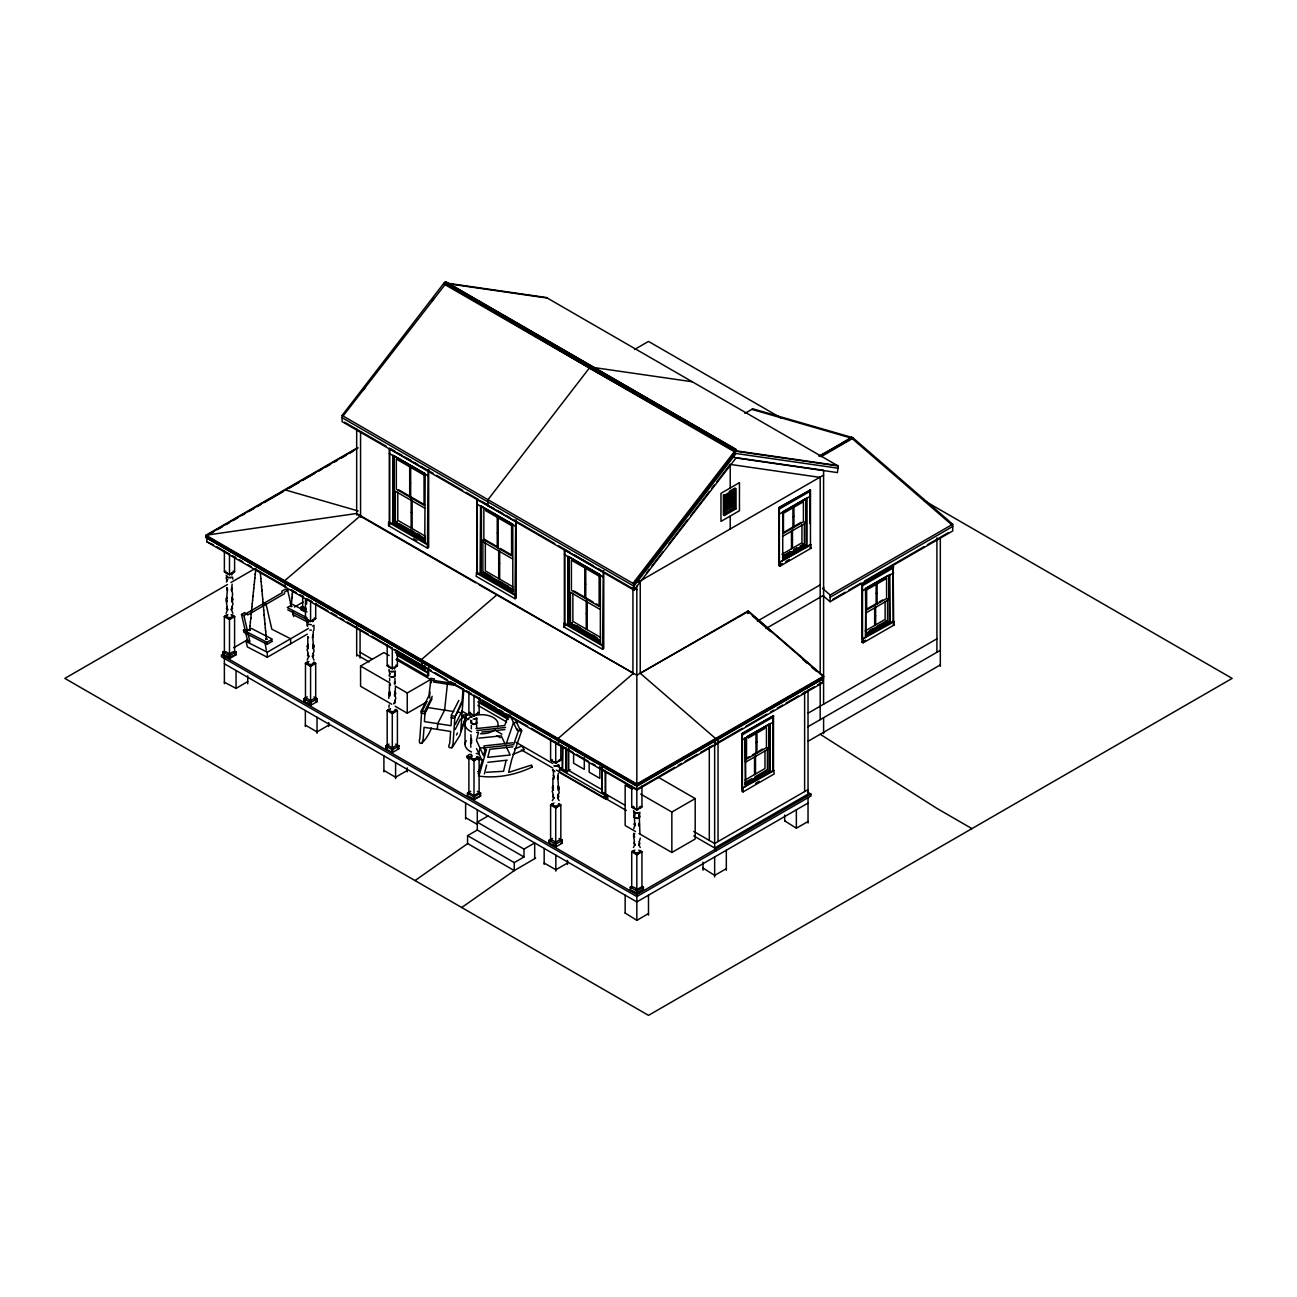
<?xml version="1.0" encoding="UTF-8"?>
<svg xmlns="http://www.w3.org/2000/svg" width="1297" height="1297" viewBox="0 0 1297 1297"><rect width="100%" height="100%" fill="white"/><g stroke="black" fill="none" stroke-linecap="round" stroke-linejoin="round"><path stroke-width="1.5" d="M229.488 658.584C227.445 654.709 232.682 650.251 236.054 651.986L236.054 654.79L229.488 658.584L222.922 654.79L222.922 651.986C226.294 650.251 231.531 654.709 229.488 658.584L229.488 619.561L227.899 618.215M313.874 696.927L317.149 698.824L310.583 702.617L304.017 698.824C307.389 697.073 312.642 701.531 310.583 705.422C308.556 701.531 313.777 697.073 317.149 698.824L317.149 701.628L310.583 705.422L304.017 701.628L304.017 698.824L307.308 696.927M395.585 744.105L398.86 746.002L392.294 749.779L385.728 746.002C389.1 744.251 394.353 748.709 392.294 752.6C390.267 748.709 395.488 744.251 398.86 746.002L398.86 748.807L392.294 752.6L385.728 748.807L385.728 746.002L389.019 744.105M472.432 759.394L474.005 760.739L474.005 799.763L480.571 795.969L480.571 793.164L479.112 792.597L474.005 795.547L474.005 799.763L467.439 795.969L467.439 793.164L470.73 791.267M636.827 889.693L636.827 893.763L630.261 889.985L630.261 887.164C632.417 885.705 637.313 888.299 636.827 890.958L630.261 887.164M455.134 683.762L434.252 680.536L434.382 678.915L431.058 678.396L428.902 695.792L421.201 711.048L421.152 713.107L424.476 713.626L424.962 712.669L424.411 721.602L450.999 725.704L451.534 716.771L451.064 717.727L454.388 718.246L462.121 700.931L463.078 689.112M226.132 600.608L227.153 606.931M421.638 712.15L419.806 739.014A4.604 0.973 -81.2 0 0 419.385 739.89C418.769 751.433 431.334 731.265 431.22 727.925M437.348 729.368L437.705 723.645L444.595 710.14L447.546 682.595M454.858 717.29L453.026 744.154A4.604 0.973 -81.2 0 0 452.604 745.029C453.042 749.277 446.768 748.304 449.281 744.527A4.604 0.973 -81.2 0 1 449.702 743.635L450.643 731.427L424.07 727.325L423.13 739.517A4.604 0.973 -81.2 0 0 422.709 740.409L422.028 743.359M633.487 835.787L634.492 842.11M307.762 636.827L307.762 645.76L307.762 644.885M389.473 684.005L389.262 695.273M633.73 828.718L635.108 824.162M429.502 697.899L429.972 692.047M430.75 682.303L431.058 678.396M463.807 689.388L460.792 730.73L466.401 715.182A6.793 1.443 -81.2 0 1 466.742 714.371L459.835 735.496L451.923 747.98M512.737 742.792L483.992 745.888L484.705 749.796L483.813 747.883M249.656 628.721L249.608 630.488M249.948 625.965L250.434 622.22M250.321 622.284L250.807 618.539M250.694 618.604L250.775 617.696M251.148 614.016L250.905 617.615M251.521 610.336L251.278 613.935M251.894 606.656L251.65 610.271M252.169 603.899L252.672 600.154M252.542 600.219L253.045 596.474M252.915 596.539L253.012 595.615M253.385 591.951L253.126 595.55M253.758 588.271L253.499 591.87M254.131 584.59L253.872 588.19M254.407 581.834L254.893 578.073M254.779 578.154L255.266 574.393M255.152 574.474L255.25 573.55M255.525 570.793L255.622 569.869M249.786 628.656L250.062 625.9M252.023 606.591L252.299 603.835M254.244 584.509L254.52 581.753M255.363 573.485L255.639 570.729M255.736 569.805L255.833 568.88M291.031 606.574L291.128 605.65M291.225 604.742L291.501 601.97M291.874 598.306L291.614 601.905M291.971 597.382L292.247 594.626M292.328 593.702L292.619 590.946M291.241 605.586L291.339 604.661M291.987 598.225L292.084 597.301M292.36 594.545L292.457 593.637M389.197 704.936L388.922 707.319M552.327 800.622L553.787 797.85M633.439 847.444L634.898 844.687M307.486 623.954L307.259 625.916M389.197 671.116L389.83 674.164M633.714 812.295L634.346 816.105L635.011 814.678M506.041 760.804L503.528 771.293L486.456 772.282M478.706 753.249L480.02 748.077L483.976 747.672M485.208 749.293L483.586 755.762L476.453 740.409L478.496 732.335L476.696 732.529M486.505 749.601L479.663 773.563A4.604 3.632 -24.9 0 0 478.074 773.774M484.397 773.969L486.667 764.987M462.786 718.198L463.823 714.76L467.147 715.263M506.284 743.716L513.482 722.607L516.741 722.542M508.278 715.214L504.728 725.526L475.983 728.622M517.471 729.027L518.362 730.957L513.628 744.705L484.883 747.802M515.314 719.478L520.308 730.211L520.794 728.801L521.686 730.714L511.715 759.653L508.651 772.412L529.549 765.684A6.793 5.35 -24.9 0 1 530.862 765.425L532.337 766.949C515.784 774.974 496.848 778.622 478.561 776.06M224.154 651.434L222.922 654.79L224.381 654.79M304.503 611.633L301.228 609.736L302.46 606.364L306.092 608.325M305.249 698.256L304.017 698.824L305.476 698.256L304.017 701.628L305.476 701.628M554.143 806.572L555.716 807.901L555.716 846.941C558.65 842.645 548.793 835.917 549.15 843.147L555.716 846.941L562.282 843.147L562.282 840.343L559.007 838.446M631.493 886.613L630.261 889.985L636.827 892.92L641.934 889.985M456.512 734.994L457.403 732.935M455.198 729.481L460.419 719.089M422.53 710.448L426.065 703.444M432.225 696.311L424.524 711.567L421.201 711.048M425.854 710.967L432.047 698.71M458.814 700.412L451.097 715.668L454.42 716.187M455.75 715.587L461.943 703.331M424.557 714.29L427.978 707.562L453.82 711.567M455.198 724.472L461.197 712.702L457.501 712.134M469.076 758.599L467.52 758.405L466.644 756.475L469.174 754.595A4.604 3.632 -24.9 0 1 470.762 754.384L471.541 754.465M467.52 758.405L470.049 756.524A4.604 3.632 -24.9 0 1 471.654 756.297M232.585 598.42L232.309 598.063M227.007 575.998L226.148 578.057L227.007 580.926L227.672 579.5M428.659 469.465L428.659 547.529L427.507 548.193L388.533 525.707L388.533 522.464L393.153 523.664L425.254 542.195L425.254 536.147L425.189 542.227M428.172 469.741L427.443 548.161M480.701 574.214L476.81 572.528L476.08 576.241L515.055 598.744L516.206 598.079L516.206 520.016M428.172 668.49L427.443 676.207M514.99 598.711L515.72 520.292M569.869 557.24L600.349 574.766L600.349 643.28L564.357 623.063L563.628 626.791L602.602 649.294L603.754 648.63L603.754 570.55M603.267 570.842L602.538 649.262M476.485 722.105L477.118 718.295M735.837 449.265L734.313 450.14L734.313 451.68L444.433 284.319L444.433 282.778L445.957 281.903L735.837 449.265L735.837 450.805M342.084 415.445L444.223 282.762L546.361 297.516L838.186 465.996L837.457 472.594L736.048 457.954L633.909 590.103L342.084 421.622L342.084 415.445L633.909 583.926L633.909 590.103M343.057 416.013L445.957 283.443L445.957 281.903M362.998 390.51L365.462 387.317M431.917 301.001L434.382 297.807M670.127 413.824L589.373 367.991L487.996 499.685L487.996 505.862L493.93 508.456M632.936 583.374L735.075 450.691L837.213 465.428M633.909 583.926L736.048 451.243L838.186 465.996M646.846 572.707L649.294 569.513M651.759 566.335L662.783 552.003M668.912 544.043L687.297 520.146M690.977 515.379L709.378 491.482M711.826 488.304L714.274 485.11M716.722 481.933L730.211 464.407L819.704 477.328M227.559 609.509L226.1 613.319M308.67 656.331L307.211 660.141M634.152 824.065L635.108 825.07L634.103 824.162M227.218 579.483L226.44 582.029M232.147 587.654L231.433 588.368M232.309 600.106L231.547 600.868L232.779 599.83M231.401 609.331L232.536 608.569L232.001 606.704M313.258 634.476L312.545 635.19M308.183 644.333L307.292 645.209L308.183 648.743M307.292 646.425L308.183 645.549M308.362 646.344L307.097 649.797L308.264 653.753M313.89 646.652L312.658 647.689L313.42 646.068M312.512 656.152L313.647 655.407L313.112 653.542M390.04 673.5L389.019 675.705L391.645 677.196L395.342 676.045L394.564 673.5M394.11 676.823L394.774 675.38M394.969 681.655L394.256 682.368M395.018 682.984L394.288 683.714M389.894 691.512L389.473 692.938L389.473 692.063M389.003 693.603L389.894 692.711M390.073 693.522L388.954 694.608L388.808 698.402M395.601 693.83L394.369 694.868L395.131 693.247M471.735 720.662L470.73 722.867L473.194 724.504L477.053 723.207L476.275 720.662M476.485 717.938L474.67 718.976M471.589 738.674L470.714 739.566L471.589 743.1M470.714 740.765L471.589 739.89M471.784 740.684L470.665 741.787L470.811 747.25M558.196 765.117L556.381 766.154M558.958 764.89L554.857 766.268M553.997 777.325L552.895 778.362L552.895 787.279L552.895 786.404M553.3 785.852L552.425 786.744L553.3 790.262M552.425 787.944L553.3 787.068M553.495 787.863L552.23 791.316L553.381 795.272M559.007 788.171L558.132 789.062M557.645 797.671L558.78 796.925L558.245 794.283L557.564 795.742L559.202 792.759L558.164 788.057M634.557 814.662L633.779 817.207L637.638 818.504M638.643 817.985L639.308 816.559L639.924 833.614M639.551 824.162L638.821 824.892M633.536 834.782L634.752 833.663L634.006 834.409M638.756 844.509L639.875 843.747L639.356 841.883M231.806 606.931L232.974 604.402L231.936 599.717M312.917 653.753L314.085 651.24L313.031 646.538M394.628 700.931L395.796 698.402L394.742 693.717M639.162 842.11L640.313 838.138M233.006 573.015L234.595 571.685L234.595 556.478M224.381 652.796L224.381 616.61L225.954 615.281M227.786 614.648L224.381 616.61L229.488 619.561L231.061 618.215M314.117 619.836L315.69 618.507L315.69 603.3M305.476 699.618L305.476 663.432L307.065 662.102M310.583 705.422L310.583 666.382L312.172 665.053M395.828 667.015L397.401 665.685L397.401 650.478M387.187 746.796L387.187 710.61L388.776 709.281M392.294 752.6L392.294 713.561L393.883 712.231M477.539 714.193L479.112 712.847L479.112 697.64M468.898 793.959L468.898 757.788L470.487 756.443M472.303 755.811L468.898 757.788L474.005 760.739L475.594 759.394M559.25 761.355L560.823 760.026L560.823 744.818M550.609 841.137L550.609 804.967L552.198 803.621M554.014 802.989L550.609 804.967L555.716 807.901L557.305 806.572M640.345 808.193L641.934 806.864L641.934 785.95M633.293 850.459L631.72 851.789L631.72 887.975M636.827 889.564L642.161 886.613L643.393 887.164L643.393 889.985L636.827 893.763L636.827 854.739L638.4 853.41M231.887 601.921L232.585 593.54L231.547 589.243M312.999 648.743L313.89 645.209L312.999 644.333M394.71 695.922L395.601 692.387L394.71 691.512M558.132 790.262L559.007 789.387L558.132 785.852M227.413 589.243L226.651 598.938L226.651 598.063M557.678 776.708L558.391 773.401M415.04 880.566L467.552 843.65M461.732 907.527L514.26 870.595L535.661 858.111M638.773 823.546L639.162 823.092M735.107 490.298L724.456 496.443M735.107 491.985L724.456 498.129M735.107 493.671L724.456 499.815M735.107 495.357L724.456 501.501M735.107 497.043L724.456 503.187M735.107 498.713L724.456 504.873M735.107 500.399L724.456 506.56M735.107 502.085L724.456 508.246M735.107 503.771L724.456 509.932M735.107 505.457L724.456 511.602M730.081 510.402L735.107 507.143M231.466 589.713L231.823 589.26M312.577 636.551L312.934 636.081M227.072 597.495L226.181 598.387L227.072 601.921M224.381 682.206L236.054 688.399L247.727 681.541M357.794 447.562L205.915 535.239L205.915 537.493L636.827 786.274L823.579 678.444L761.939 713.496M357.794 448.13L205.915 535.807L636.827 784.588L823.579 676.758M210.341 533.683L213.827 531.673M217.312 529.662L222.533 526.647M226.002 524.637L229.488 522.626M232.974 520.616L238.194 517.6M241.664 515.59L245.149 513.58M248.635 511.569L253.855 508.554M257.325 506.543L260.81 504.533M264.296 502.539L283.427 491.482M288.664 488.466L299.104 482.435M302.574 480.441L314.766 473.405M318.235 471.395L321.721 469.384M325.207 467.374L330.427 464.358M333.896 462.348L337.382 460.338M340.868 458.327L346.088 455.312M349.558 453.302L353.043 451.291M227.899 574.133L229.488 574.62L234.595 571.685L233.006 571.183M227.445 584.525L64.85 678.396L648.5 1015.356L1232.15 678.396L923.675 500.302M230.947 582.499L255.412 568.362M634.525 349.493L648.5 341.419L781.702 418.331M425.189 473.713L424.768 542.47L428.172 544.448M285.178 582.693L284.692 580.732L360.08 516.028M388.597 525.739L389.749 525.074L389.749 449.005M396.315 521.702L394.855 522.545L424.249 539.52M397.044 521.41L393.575 523.421L393.64 455.993L393.64 523.388L424.768 541.352M229.488 619.561L234.595 616.61L233.006 615.281M396.315 523.096L397.287 522.545L396.071 521.832M244.938 629.337L243.479 630.18L266.971 642.258L272.321 639.162L251.278 628.364L247.387 630.601L244.938 629.337L241.501 614.47L244.906 612.492L245.263 614.048L282.227 592.697L281.871 591.156L285.275 589.195L287.691 590.313L291.16 605.326L287.269 607.58L306.562 617.485M241.501 614.47L243.917 615.589L247.322 613.627M284.286 592.275L287.691 590.313M247.646 614.973L284.61 593.637M294.419 607.061L303.06 602.067M233.736 647.722L247.614 639.713M480.701 505.684L480.636 574.247L512.801 592.745L512.801 524.231L480.636 505.733L480.214 574.49M307.308 634.152L267.279 657.255L247.338 646.911L246.09 641.48L247.549 640.637L249.932 641.853L247.905 632.904M236.054 651.986L234.595 651.434L236.054 651.986L229.488 655.779L222.922 651.986L224.381 651.434M232.893 655.779L229.488 657.741L226.083 655.779M243.479 630.18L244.014 632.482L267.101 644.285L272.451 641.204L271.138 640.523M309.01 620.971L310.583 621.458L315.69 618.507L314.117 618.02M246.09 641.48L267.279 652.229L308.459 628.461M312.512 626.111L313.971 625.267L313.971 630.293M512.558 524.361L481.43 506.397L481.43 540.93L482.889 540.087M314.117 662.102L315.69 663.432L310.583 666.382L305.476 663.432L308.881 661.47M744.9 413.386L752.827 408.814L852.778 437.673L952.728 524.231L952.728 530.959L830.161 601.727L823.595 596.247M481.187 573.923L481.187 506.527L481.122 573.971L512.315 591.902M483.862 573.647L484.835 573.079M356.805 654.726L369.045 661.94M391.694 704.222L360.566 686.259L360.566 666.042L383.912 652.553L389.1 655.552M390.721 668.133L392.294 668.636L397.401 665.685L395.828 665.199M729.238 491.368L735.075 487.996L735.075 508.213L724.861 514.115M724.375 495.308L736.048 488.564L736.048 508.781L724.375 515.525L723.402 514.958L723.402 494.741L724.375 495.308L724.375 515.525M424.703 669.447L395.374 652.423M328.708 725.136L317.035 731.881L305.362 725.136M424.703 665.393L424.768 670.533L396.477 653.704M395.147 686L407.258 692.987L430.604 679.515L430.604 683.551M818.861 456.122L852.291 437.673L852.291 438.645L821.082 456.674M820.109 456.106L851.805 437.105M820.531 456.285L852.778 437.673M395.828 709.281L397.401 710.61L392.294 713.561L387.187 710.61L390.592 708.648M395.147 706.217L407.258 713.204L427.264 701.661M638.124 582.158L823.595 475.091M563.692 626.824L564.843 626.159L564.843 550.09M571.41 622.787L569.95 623.63L599.344 640.605M568.735 624.473L568.735 557.078L568.67 624.505L572.139 622.511M571.41 624.197L572.382 623.63L571.166 622.933M810.463 544.448L811.192 548.161L780 566.173L778.849 565.508L778.849 507.662L810.463 489.974L810.463 544.448L782.74 560.45L782.74 512.153M778.849 507.662L810.463 489.974M779.335 509.056L810.463 491.093M782.496 512.007L805.842 498.534L805.842 522.967L782.496 536.439M779.335 514.115L810.463 496.151M792.953 516.79L793.926 516.222M481.122 702.017L508.862 717.954M782.707 532.954L801.043 522.367M599.798 642.485L568.67 624.505M472.432 715.312L474.005 715.798L479.112 712.847L477.539 712.361M791.494 539.811L792.467 539.244M407.258 770.483L395.585 777.227L383.912 770.483M782.01 554.273L801.951 542.762L801.951 524.685M783.404 555.716L790.068 551.857M793.407 549.944L796.747 548.015M800.071 546.086L803.41 544.156L804.87 544.999L783.193 557.515M783.275 556.073L790.246 552.052M793.732 550.041L797.217 548.031M803.654 544.302L802.438 544.999L803.41 545.567M782.707 557.386L804.383 544.87L804.383 524.199M782.496 557.645L804.626 544.87M806.15 498.713L806.15 545.875L782.804 559.364M779.335 507.938L779.335 562.412L782.74 560.45M779.335 562.412L811.128 544.837M778.849 565.508L782.302 563.514M785.771 561.504L789.225 559.51M474.005 760.739L479.112 757.788L477.539 756.443M748.207 610.936L636.827 675.234L356.675 513.482L205.915 535.239L636.827 784.02L823.579 676.207L748.207 610.936L748.207 613.319M757.286 621.198L820.19 584.882M558.521 740.522L558.05 738.544L633.422 673.273L479.225 584.817M823.595 589.308L823.595 586.99M477.296 791.267L480.571 793.164L474.005 796.958L467.439 793.164L468.898 792.597L474.005 795.677M766.024 628.51L823.595 595.274M830.161 601.727L830.161 594.999L952.728 524.231M830.161 597.236L952.728 526.469M832.933 599.279L845.19 592.21M848.692 590.184L860.949 583.115M864.451 581.088L923.983 546.718M927.485 544.691L948.496 532.564M893.633 621.101L894.363 624.83L863.17 642.826L862.019 642.161L862.019 584.315L893.147 566.351L893.633 621.101L889.742 622.787M862.019 584.315L893.633 566.627M554.143 762.49L555.716 762.976L560.823 760.026L559.25 759.539M862.505 585.725L893.633 567.746M865.423 588.53L888.007 575.495M862.505 590.784L893.633 572.804M559.493 769.089L606.185 796.05L607.644 795.207L607.644 798.579L606.185 799.422L559.493 772.461L559.493 769.089L560.952 768.246L560.952 769.089M562.412 745.662L562.412 769.656L562.898 747.137M487.996 815.991L477.296 822.168L523.988 849.113L534.688 842.937L534.688 858.549M562.412 769.656L566.303 771.342L566.303 749.131L566.238 771.375M566.724 771.65L570.194 769.656M876.124 593.442L877.096 592.891M514.26 870.595L467.568 843.504L467.568 835.641L477.296 830.031L523.988 856.977L523.988 849.113M865.877 609.606L875.88 603.835M879.22 601.905L882.544 599.992M865.666 613.108L889.012 599.619L889.012 575.187L865.488 588.562L865.974 636.016L889.32 622.544L889.32 575.365M874.664 616.464L875.637 615.913M555.716 807.901L560.823 804.967L559.25 803.621M865.18 630.926L885.121 619.415L885.121 601.354M869.898 630.455L873.238 628.526M878.247 625.64L884.911 621.782M868.179 631.736L880.387 624.684M865.666 634.298L887.797 621.522M866.364 634.184L888.04 621.668M865.91 635.984L889.256 622.511L885.851 620.55M889.807 622.819L865.423 636.827L865.91 588.806M862.505 584.607L862.505 639.081L865.91 637.119M862.505 639.081L894.363 621.603M601.808 791.835L625.105 805.291M601.808 767.743L601.808 792.402L602.294 767.889M862.019 642.161L865.472 640.167M601.808 792.402L605.699 794.088L605.699 771.845M666.415 768.651L636.827 785.723L607.239 768.651M669.884 766.64L758.469 715.49M674.748 767.338L636.827 789.241L598.906 767.338M678.201 765.343L681.655 763.366M685.092 761.371L697.17 754.4M700.607 752.406L712.685 745.451M742.403 728.282L714.404 744.446L715.133 744.867L715.133 740.247M745.905 726.255L766.916 714.128M770.402 712.118L773.904 710.091M777.406 708.065L782.658 705.049M786.16 703.023L798.417 695.954M801.919 693.927L814.159 686.859M817.661 684.832L821.163 682.806M550.609 843.147L549.15 843.147L549.15 840.343L552.441 838.446M822.622 678.201L822.622 682.806L636.827 790.084L206.871 541.838L206.871 535.677M467.568 835.641L514.26 862.602L523.988 856.977M773.498 770.207L774.228 773.936L743.035 791.948L741.884 791.267L741.884 733.421L773.498 715.733L773.498 770.207L745.289 785.933L745.289 737.636L745.775 786.225L742.37 788.187L742.37 733.713L773.498 715.733M742.37 734.832L773.498 716.852M555.716 844.136L562.282 840.343C560.126 838.883 555.229 841.477 555.716 844.136L549.15 840.343L550.609 839.775M747.023 736.631L770.094 723.872L770.094 772.185M747.202 736.809L768.878 724.293L768.878 748.726L745.532 762.214L745.532 737.782M742.37 739.89L773.498 721.91M748.093 738.123L755.989 733.567L755.989 753.638M764.873 728.444L756.962 733L756.962 753.087M635.238 809.312L636.827 809.814L641.934 806.864L640.345 806.361M755.989 742.549L756.962 741.997M808.015 713.22L936.92 638.789M745.743 758.713L749.082 756.8M752.406 754.87L755.746 752.941M759.085 751.012L762.409 749.099M567.519 863.024L555.846 869.752L544.173 863.024M807.885 726.774L940.325 650.316M640.718 794.088L671.846 812.052L695.192 798.579L695.192 839.013L671.846 852.486L638.983 833.517M754.53 765.587L755.503 765.019M807.966 741.333L940.325 664.907M745.045 780.048L764.987 768.521L764.987 750.46M744.559 782.853L751.53 778.832M755.016 776.806L766.689 770.078L767.905 770.775L744.559 784.247M745.532 783.404L767.662 770.629M745.84 785.139L769.186 771.65L769.186 724.472M742.37 788.187L774.163 770.596M755.713 783.291L759.183 781.297M633.293 852.275L631.72 851.789L636.827 854.739L641.934 851.789L640.345 850.459M808.031 789.597L714.647 843.504L693.717 831.426M636.827 890.958L643.393 887.164L641.934 886.613L643.393 887.164M636.827 894.606L810.949 794.088L810.949 796.05L636.827 896.584L221.463 656.768L221.463 654.807L636.827 894.606L636.827 919.881M808.031 803.07L636.827 901.918L224.381 663.788M648.5 913.591L636.827 920.335L625.154 913.039M726.32 868.666L714.647 875.41L702.974 867.985M808.031 821.487L796.358 828.232L784.685 820.823M724.456 513.288L730.098 510.386M301.228 609.736L301.228 606.931L302.46 606.364M549.15 840.343L550.382 839.775M231.433 590.848L232.147 584.217M557.678 779.205L558.05 776.255M638.789 826.027L638.546 824.162M514.504 749.001L520.648 746.505A6.793 5.35 -24.9 0 1 521.961 746.245L524.328 749.682L512.882 754.4M385.728 746.002L387.187 745.435M230.153 577.813L231.288 577.424M231.855 577.408L227.105 577.408L226.245 575.236M394.11 671.424L389.927 671.408M394.677 671.408L391.435 671.911M476.372 718.587L473.146 719.089M474.67 724.375L476.485 722.559L476.68 727.99M637.492 812.992L639.194 812.587M637.492 818.375L640.102 816.883L639.097 814.662M225.954 571.183L224.381 571.685L224.381 550.771M225.954 573.015L224.381 571.685L229.488 574.62L231.061 574.133M233.006 617.096L234.595 616.61L234.595 652.796M307.065 618.02L305.476 618.507L305.492 599.506M307.065 619.836L305.476 618.507L310.583 621.458L312.172 620.971M314.117 663.934L315.69 663.432L315.69 699.618M388.776 665.199L387.187 665.685L387.203 644.771M388.776 667.015L387.187 665.685L392.294 668.636L393.883 668.133M395.828 711.096L397.401 710.61L397.401 746.796M470.487 712.361L468.898 712.847L468.898 691.95M470.487 714.193L468.898 712.847L474.005 715.798L475.594 715.312M477.539 758.275L479.112 757.788L479.112 793.959M552.198 759.539L550.609 760.026L550.609 739.128M552.198 761.355L550.609 760.026L555.716 762.976L557.305 762.49M559.25 805.453L560.823 804.967L560.823 841.137M633.293 806.361L631.72 806.864L631.72 785.95M633.293 808.193L631.72 806.864L636.827 809.814L638.4 809.312M640.345 852.275L641.934 851.789L641.934 887.975M487.785 762.328L507.224 760.155M476.874 730.551L505.619 727.439M481.803 732.043L504.906 729.546M512.915 746.813L489.812 749.309L487.785 757.335L510.159 755.016L506.446 747.023M478.885 738.155L501.258 735.837L504.971 743.83M518.362 730.957L521.686 730.714M205.915 537.493L421.363 661.875L421.363 659.638L496.751 594.934M206.871 541.838L213.502 544.821M311.458 624.732L308.216 624.246M309.772 630.147L311.41 630.147M234.595 654.79L236.054 654.79M391.483 677.326L393.121 677.326M315.69 701.628L317.149 701.628M397.401 748.807L398.86 748.807M467.439 795.969L474.005 798.92L480.571 795.969L479.112 792.597L480.571 793.164M637.686 813.089L634.46 812.587M560.823 843.147L562.282 843.147L560.823 839.775L562.282 840.343M478.026 759.539L482.695 759.637M466.644 756.475L468.185 756.67M447.951 283.719L547.334 298.067M592.891 367.408L692.274 381.756M838.186 468.233L736.048 453.496L633.909 586.179L342.084 417.699M734.183 457.403L823.595 470.308L823.595 704.222M430.182 680.033L433.506 680.552M433.393 681.979L458.068 685.789M751.855 409.382L851.805 438.24L951.755 524.799M284.708 489.763L358.15 510.969M224.381 616.61L225.954 617.096M305.476 663.432L307.065 663.934M387.187 710.61L388.776 711.096M468.898 757.788L470.487 758.275M550.609 804.967L552.198 805.453M227.672 577.424L228.823 577.813M473.34 724.375L471.524 722.559M553.9 765.781L555.051 766.154M554.905 771.666L552.441 770.045M636.162 812.992L634.346 811.938M636.162 818.375L634.346 816.559L634.865 826.027M263.745 603.364L266.128 604.305L271.819 629.207L290.625 638.756L290.625 643.782M227.526 590.848L226.764 588.141M308.637 637.686L307.924 636.957M553.754 779.205L553.381 777.616M308.183 647.543L307.292 646.652M390.235 694.868L389.003 693.83M471.589 741.884L470.714 741.009M553.3 789.062L552.425 788.171M634.411 835.884L633.536 835.009M292.782 614.519L308.67 622.576M290.171 603.235L306.951 611.844M287.788 609.866L308.443 620.42M673.629 415.818L685.918 422.79M689.437 424.784L692.938 426.778M698.208 429.761L701.726 431.755M705.228 433.749L715.766 439.732M525.95 329.762L529.452 331.789M445.195 281.644L735.075 449.005M444.433 282.778L734.313 450.14M804.383 522.124L805.842 522.967M782.804 512.185L807.058 498.113L807.058 546.41M889.742 574.49L890.228 623.079M809.977 547.529L811.128 548.193M802.681 543.881L806.15 545.875M735.075 508.213L736.048 508.781M887.553 598.776L889.012 599.619M893.147 624.197L894.298 624.862M885.608 621.668L886.581 622.236M634.233 588.157L636.827 589.649M344.548 422.206L386.247 446.281M389.716 448.276L394.92 451.291M398.406 453.302L401.875 455.296M405.345 457.306L410.565 460.322M414.035 462.316L417.504 464.326M420.974 466.336L433.133 473.356M436.619 475.367L462.672 490.396M466.142 492.406L478.301 499.426M481.771 501.436L486.991 504.436M497.416 510.467L502.62 513.466M506.089 515.476L509.575 517.487M513.045 519.481L554.727 543.556M558.213 545.567L570.372 552.587M573.841 554.581L592.956 565.622M598.16 568.621L601.63 570.631M605.115 572.642L634.638 589.681M428.172 470.876L389.262 448.405L389.262 521.978M515.72 521.41L476.81 498.956L476.81 572.528M603.267 571.961L564.357 549.49L564.357 623.063M394.774 456.155L425.254 473.681M425.011 473.827L393.883 455.847L393.883 490.396L425.011 508.359M600.106 574.911L568.978 556.932L568.978 591.481L600.106 609.444M389.262 453.464L428.172 475.918M476.81 504.014L515.72 526.469M564.357 554.549L603.267 577.019M485.532 510.58L511.585 525.625L511.585 555.813L483.862 539.811L483.862 509.624M409.69 482.533L410.663 483.084M497.237 533.067L498.21 533.634M584.785 583.618L585.758 584.185M398.795 489.861L424.735 504.841M484.624 539.406L496.719 546.394M500.188 548.388L512.283 555.375M573.89 590.946L592.924 601.938M596.377 603.932L599.83 605.926M481.43 540.93L512.558 558.91M971.939 828.621L936.92 808.404L820.19 734.264M411.149 512.299L412.122 512.85M498.697 562.833L499.669 563.401M586.244 613.384L587.217 613.935M425.497 536.293L397.774 520.292L397.774 492.114M513.045 586.844L485.321 570.842L485.321 540.654M600.592 637.394L572.869 621.376L572.869 593.215M410.144 529.679L413.613 531.689M417.067 533.683L420.52 535.677M483.862 572.236L492.503 577.23M497.691 580.229L508.067 586.228M576.598 625.786L580.051 627.78M592.162 634.768L595.615 636.762M398.973 523.518L424.297 538.142M489.893 576.014L483.619 572.382L482.403 573.079L513.531 591.059M493.282 577.959L496.654 579.905M500.026 581.85L503.398 583.812M506.787 585.758L513.531 589.649M574.068 624.603L590.946 634.346M594.334 636.308L597.706 638.254M424.735 539.374L395.342 522.399L395.342 491.693M512.283 589.924L482.889 572.95L482.889 540.33M599.83 640.459L570.437 623.484L570.437 592.794M395.099 522.399L425.011 539.665M482.646 572.95L512.558 590.216M570.194 623.484L600.106 640.767M512.315 593.021L515.72 594.983M599.863 643.571L603.267 645.533M388.597 522.367L427.507 544.837M476.145 572.917L515.055 595.372M563.692 623.452L602.602 645.922M413.435 538.741L416.823 540.703M767.419 747.883L768.878 748.726M356.675 514.066L475.723 582.791M807.48 792.078L810.949 794.088M715.133 740.522L715.604 738.544L640.232 673.273L747.721 611.795L747.721 613.594M765.473 770.775L766.446 771.342M658.876 777.6L695.192 798.579M423.6 662.621L603.77 766.64M216.939 546.815L229.018 553.787M232.455 555.781L235.908 557.775M239.361 559.753L242.798 561.747M247.97 564.73L251.423 566.724M254.877 568.718L285.907 586.633L285.178 587.055L285.178 580.894M291.16 589.665L296.413 592.697M299.915 594.723L303.417 596.75M306.919 598.776L312.188 601.808M315.69 603.835L327.946 610.903M331.465 612.93L336.717 615.962M340.219 617.988L343.721 620.015M347.223 622.041L368.251 634.184M371.753 636.195L391.029 647.333M394.531 649.359L431.334 670.598M434.852 672.624L447.108 679.709M450.61 681.736L455.863 684.767M459.381 686.794L462.883 688.804M466.385 690.831L471.638 693.863M475.14 695.889L478.642 697.916M482.16 699.942L496.167 708.032M499.669 710.059L503.187 712.069M506.689 714.096L527.717 726.239M531.219 728.265L559.25 744.446L558.521 744.867L558.521 740.247M560.969 745.451L573.047 752.406M576.484 754.4L588.562 761.371M591.999 763.366L595.453 765.343M397.077 651.451L424.735 667.42M482.889 700.996L508.829 715.976M632.077 789.095L625.154 785.09L625.154 825.541L635.53 831.523M507.727 717.873L480.214 702.536L480.214 698.532M424.768 670.533L428.172 672.495M397.044 655.293L427.507 672.884M477.831 701.936L508.278 719.511M397.044 658.665L427.507 676.256L428.659 675.575L428.659 667.615M477.831 705.309L506.592 721.91M396.023 659.541L430.604 679.515M301.228 606.931L306.157 609.768M693.765 835.933L716.106 848.838M714.647 849.957L716.106 850.8M602.003 789.695L568.735 770.499L568.735 748.418M360.08 652.278L372.336 659.362M461.683 710.934L472.189 716.998M496.719 731.168L501.971 734.199M515.995 742.289L552.781 763.528M558.034 766.559L566.789 771.618M604.726 794.364L607.644 796.05M604.191 796.585L607.644 798.579M461.813 715.506L468.817 719.543M496.816 735.707L500.318 737.734M521.313 749.861L552.814 768.051M556.316 770.061L626.321 810.479M360.566 666.042L389.959 683M231.19 614.648L234.595 616.61M307.178 702.617L310.583 704.579M552.311 844.136L555.716 846.098M465.623 817.677L477.296 824.406M658.649 406.383L662.119 408.393M667.323 411.425L670.808 413.435M682.968 420.487L686.437 422.498M478.204 302.704L589.373 367.991M231.887 597.495L232.779 598.387M553.722 778.07L553.235 769.737L553.9 771.164M227.494 589.713L227.137 589.26M231.887 598.711L232.779 599.603M634.882 823.546L634.492 823.092M227.526 588.368L226.813 587.654M389.894 695.922L389.003 695.046M635.238 853.41L636.827 854.739M390.721 712.231L392.294 713.561M309.01 665.053L310.583 666.382M822.59 588.433L830.161 594.999M748.207 611.503L823.579 676.775M752.309 615.767L770.645 631.639M802.746 659.443L807.334 663.416M811.922 667.388L816.51 671.36M638.643 814.678L639.308 816.105L639.94 812.295M633.795 836.435L634.606 837.262L633.536 833.566M634.898 844.509L633.779 843.747L634.298 841.883M557.791 777.6L558.553 787.279L558.553 786.404M557.434 777.325L558.05 778.686M558.132 787.068L559.007 787.944M553.787 797.671L552.668 796.925L553.187 795.061M389.959 684.33L390.592 684.962L389.635 684.135M394.71 692.711L395.601 693.603M312.658 636.081L313.42 645.76L313.42 644.885M312.999 645.549L313.89 646.425M308.67 656.152L307.535 655.407L308.07 653.542M226.651 600.106L227.413 600.868L226.181 599.83M227.559 609.331L226.424 608.569L226.959 606.704M638.756 844.687L640.215 847.444M557.645 797.85L559.104 800.622M312.512 656.331L313.971 660.141M231.401 609.509L232.86 613.319M471.524 722.105L470.681 720.257M863.17 639.47L863.235 642.793M780 562.801L780.064 566.14M743.035 788.576L743.1 791.9M633.73 833.614L634.006 833.241M509.932 714.939L517.049 730.276M531.446 765.035L532.337 766.949M476.583 748.645L482.273 760.917L478.771 771.65A4.604 3.632 -24.9 0 0 477.701 771.731M642.161 886.613L643.393 889.985M558.829 765.473L559.039 766.397M395.407 671.116L394.774 674.164M232.585 577.116L232.811 579.078M243.917 615.589L247.387 630.601M245.473 631.639L247.549 640.637M292.49 611.211L293.706 616.578M306.173 617.712L307.648 626.289M265.123 643.296L266.307 650.154M306.595 600.819L306.627 604.029M306.157 598.906L306.465 600.884M260.47 573.404L260.567 574.441M260.94 578.543L260.438 574.506M261.216 581.623L261.475 585.806M261.589 585.741L261.686 586.763M261.962 589.843L262.059 590.865M262.432 594.983L261.929 590.946M262.805 599.084L262.302 595.047M263.08 602.165L263.178 603.186M263.453 606.266L263.696 610.449M263.826 610.384L264.069 614.551M264.199 614.486L264.28 615.508M264.572 618.604L264.653 619.626M265.026 623.727L264.539 619.69M265.399 627.845L264.912 623.808M265.674 630.926L265.772 631.947M266.047 635.027L266.307 639.21M260.049 571.491L260.357 573.485M260.81 578.608L261.102 581.688M261.556 586.828L261.832 589.908M262.675 599.149L262.951 602.23M263.048 603.267L263.323 606.348M264.166 615.589L264.442 618.669M265.285 627.91L265.561 630.99M265.658 632.012L265.934 635.092M266.971 642.258L267.101 644.285M392.294 748.515L392.294 749.779M940.325 537.963L940.325 666.285M936.92 537.915L936.92 652.278M893.147 566.351L893.147 622.203M887.553 598.971L887.553 621.522M877.096 583.893L877.096 603.98M876.124 584.461L876.124 604.532M875.637 606.672L875.637 624.895M874.664 607.223L874.664 625.462M823.595 717.711L823.595 733.68M820.19 477.053L820.19 673.905M820.19 681.979L820.19 719.673M809.977 489.682L809.977 523.599M808.031 690.296L808.031 794.088L714.647 847.995L714.647 744.219M808.031 797.801L808.031 823.044M804.626 692.274L804.626 791.559M796.358 809.814L796.358 827.778M793.926 507.24L793.926 527.312M792.953 507.792L792.953 527.879M792.467 530.003L792.467 548.242M791.494 530.57L791.494 548.793M784.685 815.051L784.685 821.033M773.012 715.458L773.012 771.31M769.607 723.596L769.672 771.926M767.419 748.077L767.419 770.629M766.446 727.536L766.446 747.607L746.505 759.118L746.505 739.047M755.503 755.778L755.503 774.001M754.53 756.329L754.53 774.568M730.211 464.407L730.211 487.996M730.211 516.076L730.211 529.063M726.32 850.248L726.32 870.206M718.052 740.23L718.052 841.542M714.647 856.977L714.647 876.95M709.297 747.202L709.297 840.407M702.974 862.229L702.974 870.206M671.846 812.052L671.846 852.486M648.5 895.173L648.5 915.147M640.232 580.943L640.232 672.803M638.756 843.909L638.756 845.271M636.827 586.276L636.827 809.814M634.898 843.909L634.898 845.271M633.585 810.414L633.585 811.727M632.936 587.411L632.936 674.343M625.154 895.173L625.154 913.137M606.185 796.05L606.185 799.422M605.213 770.369L605.213 794.364M599.863 766.689L599.863 778.362L589.162 772.185L589.162 762.458M587.217 601.289L587.217 629.661M586.244 600.722L586.244 629.11M585.758 568.459L585.758 598.647M584.785 567.891L584.785 598.079M584.298 757.707L584.298 769.364L573.598 763.187L573.598 753.476M568.183 624.797L568.248 556.235L567.762 625.041M567.519 860.397L567.519 864.386M566.789 749.536L566.789 772.461M565.816 747.38L565.816 771.618M558.748 788.673L558.748 789.614M558.553 787.587L558.553 788.463M557.645 797.088L557.645 798.449M555.846 855.161L555.846 871.13M555.716 742.062L555.716 762.976M553.787 797.088L553.787 798.449M552.895 787.587L552.895 788.463M552.684 788.673L552.684 789.614M544.173 848.416L544.173 864.386M514.26 862.602L514.26 870.465M499.669 550.739L499.669 579.127M498.697 550.187L498.697 578.559M498.21 517.908L498.21 548.096M497.237 517.341L497.237 547.529M477.296 499.556L477.296 573.614M477.296 809.814L477.296 830.031M474.005 694.9L474.005 715.798M471.33 725.396L471.33 728.817M471.184 739.225L471.184 740.101L470.908 734.718M471.184 740.409L471.184 741.284M470.973 741.495L470.973 742.435M465.623 803.07L465.623 819.039M465.056 724.229L465.056 744.446M421.849 661.34L421.849 665.961M412.122 500.204L412.122 528.576M411.149 497.837L411.149 528.009M410.663 467.358L410.663 497.545M409.69 466.807L409.69 496.994M407.258 692.987L407.258 713.204M407.258 767.873L407.258 771.861M395.585 762.636L395.585 778.605M395.407 687.54L395.131 692.938L395.131 692.063M395.342 694.333L395.342 695.273M394.969 678.234L394.969 684.135M394.823 700.72L395.358 702.569L393.704 703.849L394.223 702.731M393.088 523.696L393.153 455.15L392.667 523.939M392.31 647.722L392.294 668.636M389.635 678.234L389.635 680.828M389.473 693.247L389.473 694.122M389.068 669.236L389.068 670.549M383.912 755.892L383.912 771.861M360.566 432.177L360.566 517.098M360.08 630.083L360.08 658.049M356.675 429.161L356.675 515.022M356.675 626.094L356.675 656.087M328.708 722.526L328.708 726.515M317.035 717.273L317.035 733.259M313.631 647.154L313.631 648.095M313.258 631.055L313.258 636.957L312.301 637.784L312.934 636.438M312.512 655.552L312.512 656.931M310.599 600.543L310.583 621.458M308.67 655.552L308.67 656.931M307.762 646.068L307.762 646.944M307.551 647.154L307.551 648.095M305.362 710.545L305.362 726.515M302.687 595.663L302.687 607.726M267.279 652.229L267.279 657.255M247.727 675.769L247.727 683.762M236.054 670.533L236.054 688.496M232.309 599.23L232.52 601.257M231.401 608.731L231.401 610.093M229.488 553.722L229.488 574.62M227.559 608.731L227.559 610.093M224.381 656.768L224.381 683.762M476.258 715.198A16.504 9.533 0 0 1 492.844 717.273A16.504 9.533 0 0 1 497.513 726.693M495.292 729.514A16.504 9.533 0 0 1 480.49 733.729M471.508 731.784A16.504 9.533 0 0 1 471.508 716.657M479.404 753.897A16.504 9.533 0 0 1 476.258 753.476M471.508 752.001A16.504 9.533 0 0 1 466.304 740.798M231.433 614.908A2.756 1.589 0 0 1 231.433 617.145A2.756 1.589 0 0 1 227.542 617.145A2.756 1.589 0 0 1 227.542 614.908M231.968 572.625A2.578 1.492 0 0 1 230.153 573.679M227.656 573.29A2.578 1.492 0 0 1 226.991 572.625M312.528 663.983A2.756 1.589 0 0 1 309.221 664.226A2.756 1.589 0 0 1 307.94 662.443M313.242 662.443A2.756 1.589 0 0 1 313.242 663.27M313.08 619.447A2.578 1.492 0 0 1 312.415 620.128M308.767 620.128A2.578 1.492 0 0 1 308.102 619.447M394.953 709.621A2.756 1.589 0 0 1 392.294 711.615A2.756 1.589 0 0 1 389.651 709.621M394.126 667.29A2.578 1.492 0 0 1 390.478 667.29M638.773 850.086A2.756 1.589 0 0 1 638.773 852.34A2.756 1.589 0 0 1 634.882 852.34A2.756 1.589 0 0 1 634.882 850.086M639.324 807.042A2.578 1.492 0 0 1 638.643 808.469M637.492 808.858A2.578 1.492 0 0 1 636.162 808.858M634.995 808.469A2.578 1.492 0 0 1 634.33 807.042M558.375 803.962A2.756 1.589 0 0 1 555.716 805.972A2.756 1.589 0 0 1 553.057 803.962M558.213 760.982A2.578 1.492 0 0 1 557.548 761.647M556.381 762.036A2.578 1.492 0 0 1 555.051 762.036M476.664 756.8A2.756 1.589 0 0 1 474.005 758.794A2.756 1.589 0 0 1 471.346 756.8M476.502 713.804A2.578 1.492 0 0 1 475.837 714.469M472.189 714.469A2.578 1.492 0 0 1 471.508 713.804M386.96 745.435L385.728 748.807L387.187 748.807L386.96 745.435M249.089 630.196L250.289 630.391L249.089 630.196M290.577 606.315L291.744 606.412L290.577 606.315M265.836 638.935L266.971 639.097L265.836 638.935M553.381 775.541L553.997 776.887L553.381 775.541M739.452 482.662L720.97 493.33L720.97 521.41L739.452 510.742L739.452 482.662M803.41 501.761L783.469 513.272L783.469 533.359L803.41 521.832L803.41 501.761M886.581 578.43L866.639 589.94L866.639 610.012L886.581 598.501L886.581 578.43M231.79 574.733L231.433 573.728L231.79 574.733M312.901 621.571L312.528 620.566L312.901 621.571M394.612 668.749L394.239 667.744L394.612 668.749M315.933 698.256L317.149 698.824L315.933 698.256M397.644 745.435L398.86 746.002L397.644 745.435M424.038 475.091L396.315 459.073L396.315 489.261L424.038 505.279L424.038 475.091M599.133 576.176L571.41 560.174L571.41 590.362L599.133 606.364L599.133 576.176"/></g></svg>
